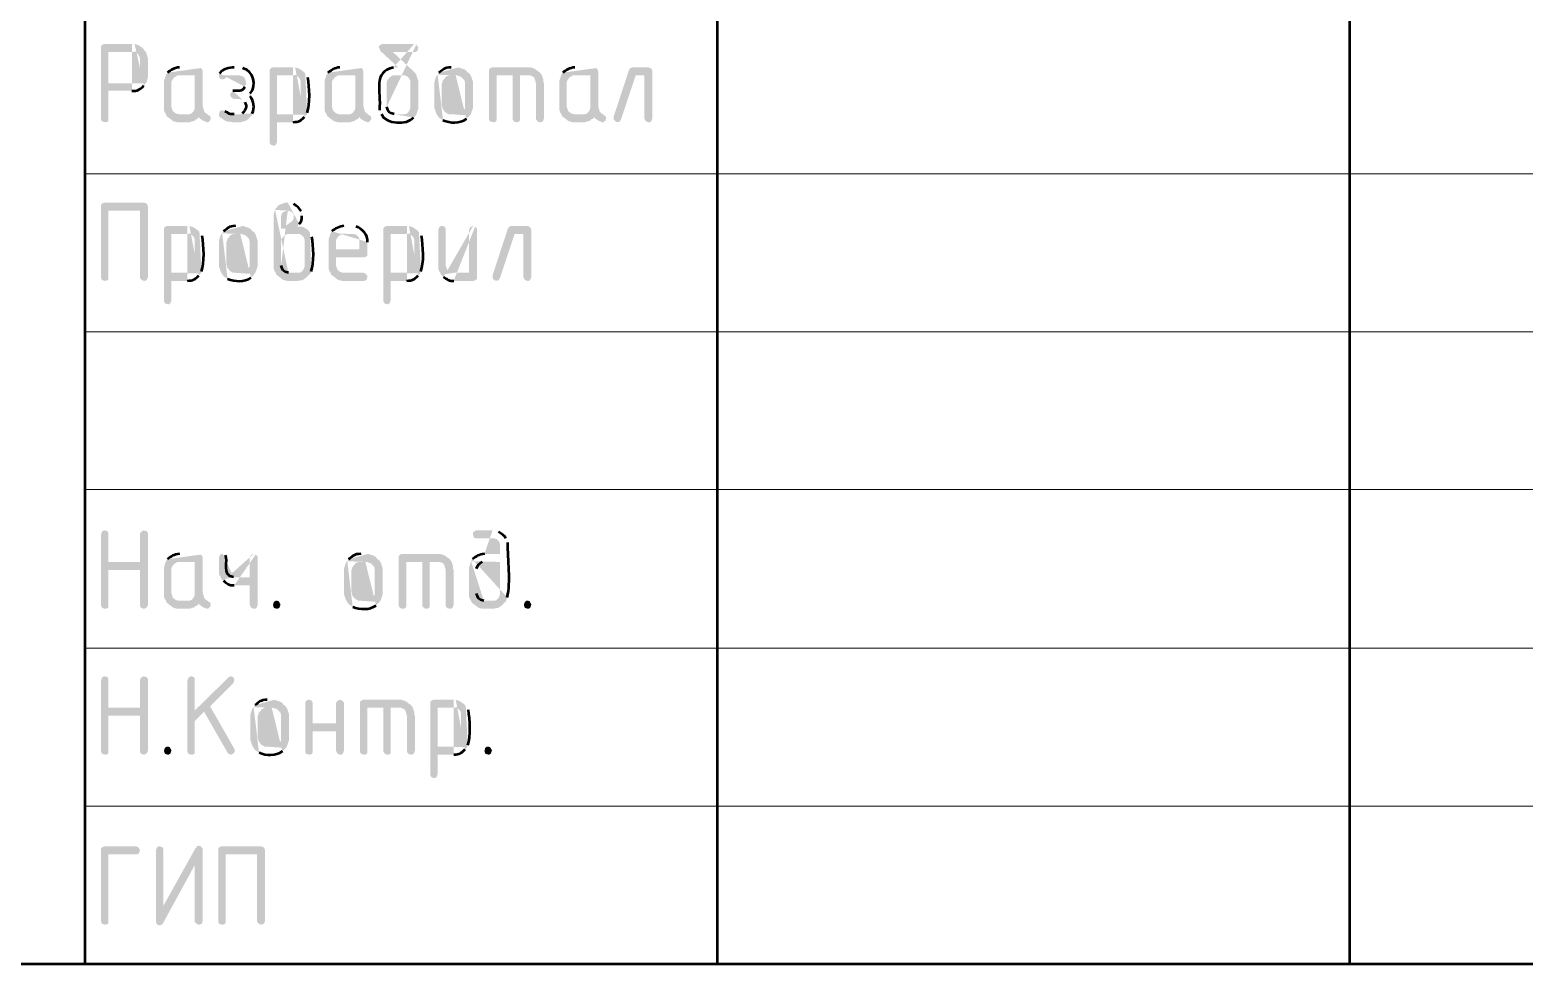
# Model space of a CAD drawing. Header units: millimetres. Extents: x -211 to 10565, y -2293 to 2244.
# Drawn here: x 4693.13 to 4740.39, y -367.5 to -337.96 of the extents above; entities that cross this region are included whole.
import ezdxf

# ---------------------------------------------------------------- set-up
doc = ezdxf.new("R2010")
doc.units = ezdxf.units.MM
doc.layers.add('PDF _Геометрия', color=7, linetype='Continuous')
doc.layers.add('PDF _Сплошная заливка', color=7, linetype='Continuous')

msp = doc.modelspace()

# ---------------------------------------------------------------- hatches: boundary and pattern name
at = {"layer": 'PDF _Сплошная заливка', "transparency": 33554559}
h = msp.add_hatch(color=256, dxfattribs=at)
h.paths.add_polyline_path([(4696.352, -338.408), (4695.485, -338.408), (4695.421, -338.43), (4695.379, -338.472), (4695.379, -340.8), (4695.4, -340.842), (4695.421, -340.863), (4695.506, -340.884), (4695.527, -340.884), (4695.59, -340.863), (4695.612, -340.821), (4695.612, -339.89), (4696.352, -339.89)], flags=0)
h.paths.add_polyline_path([(4696.733, -339.72), (4696.775, -339.657), (4695.612, -339.657), (4695.612, -338.662), (4696.352, -338.662), (4696.754, -338.62), (4696.712, -338.557), (4696.691, -338.535), (4696.564, -338.451), (4696.437, -338.408)], flags=0)
for points in [[(4696.754, -338.62), (4696.352, -338.662), (4696.416, -338.662), (4696.479, -338.683), (4696.543, -338.726), (4696.564, -338.768), (4696.606, -338.832), (4696.606, -339.466), (4696.585, -339.53), (4696.5, -339.615), (4696.437, -339.636), (4696.352, -339.657), (4695.612, -339.657), (4696.775, -339.657), (4696.818, -339.615), (4696.839, -339.53), (4696.86, -339.466), (4696.86, -338.874), (4696.839, -338.789), (4696.797, -338.662)], [(4708.879, -339.149), (4707.758, -339.149), (4707.694, -339.17), (4707.652, -339.212), (4707.652, -340.8), (4707.673, -340.842), (4707.694, -340.863), (4707.779, -340.884), (4707.8, -340.884), (4707.863, -340.863), (4707.885, -340.821), (4707.885, -339.403), (4708.879, -339.403), (4709.281, -339.339), (4709.239, -339.297), (4709.197, -339.276), (4709.154, -339.234), (4709.091, -339.191), (4708.964, -339.149)], [(4712.688, -339.149), (4712.18, -339.149), (4712.117, -339.17), (4712.074, -339.234), (4711.588, -340.715), (4711.588, -340.8), (4711.63, -340.842), (4711.651, -340.863), (4711.715, -340.884), (4711.778, -340.863), (4711.82, -340.8), (4712.286, -339.403), (4712.561, -339.403), (4712.815, -339.276), (4712.794, -339.212), (4712.752, -339.17)], [(4712.815, -339.276), (4712.561, -339.403), (4712.561, -340.757), (4712.603, -340.842), (4712.625, -340.863), (4712.688, -340.884), (4712.73, -340.884), (4712.773, -340.863), (4712.794, -340.821), (4712.815, -340.757)], [(4697.431, -339.382), (4697.41, -339.445), (4697.368, -339.572), (4697.368, -340.503), (4697.389, -340.567), (4697.431, -340.63), (4697.453, -340.694), (4698.468, -340.715), (4698.489, -340.757), (4698.553, -340.8), (4698.616, -340.842), (4698.68, -340.863), (4698.722, -340.884), (4698.765, -340.884), (4698.828, -340.821), (4698.849, -340.757), (4698.828, -340.694), (4698.765, -340.651), (4697.855, -340.63), (4697.833, -340.63), (4697.749, -340.609), (4697.685, -340.567), (4697.643, -340.524), (4697.601, -340.397), (4697.601, -339.615), (4697.622, -339.551), (4697.643, -339.53), (4697.685, -339.466), (4697.728, -339.445), (4697.791, -339.403), (4698.341, -339.403)], [(4699.103, -339.403), (4699.103, -339.424), (4699.124, -339.488), (4699.145, -339.509), (4699.209, -339.53), (4699.23, -339.53), (4699.294, -339.509), (4699.315, -339.488), (4699.378, -339.445), (4699.442, -339.424), (4699.526, -339.403), (4699.717, -339.403)], [(4702.51, -339.382), (4702.446, -339.572), (4702.446, -340.503), (4702.468, -340.567), (4702.51, -340.63), (4702.531, -340.694), (4703.547, -340.715), (4703.568, -340.757), (4703.695, -340.842), (4703.758, -340.863), (4703.801, -340.884), (4703.843, -340.884), (4703.906, -340.821), (4703.928, -340.757), (4703.906, -340.694), (4703.843, -340.651), (4702.933, -340.63), (4702.912, -340.63), (4702.827, -340.609), (4702.764, -340.567), (4702.722, -340.524), (4702.7, -340.461), (4702.679, -340.397), (4702.679, -339.615), (4702.7, -339.551), (4702.722, -339.53), (4702.764, -339.466), (4702.806, -339.445), (4702.87, -339.403), (4703.42, -339.403)], [(4705.345, -339.382), (4704.922, -339.403), (4704.986, -339.403), (4705.049, -339.424), (4705.134, -339.509), (4705.155, -339.572), (4705.155, -340.44), (4705.134, -340.503), (4705.091, -340.567), (4705.049, -340.609), (4704.986, -340.63), (4704.668, -340.63), (4705.345, -340.651), (4705.409, -340.461), (4705.409, -339.572), (4705.367, -339.445)], [(4708.625, -339.403), (4708.392, -339.403), (4708.392, -340.8), (4708.435, -340.842), (4708.435, -340.863), (4708.519, -340.884), (4708.541, -340.884), (4708.604, -340.863), (4708.625, -340.821), (4708.625, -340.757)], [(4709.281, -339.339), (4708.879, -339.403), (4708.943, -339.403), (4709.006, -339.424), (4709.07, -339.466), (4709.091, -339.509), (4709.112, -339.572), (4709.133, -339.657), (4709.133, -340.8), (4709.175, -340.842), (4709.175, -340.863), (4709.26, -340.884), (4709.281, -340.884), (4709.345, -340.863), (4709.366, -340.821), (4709.387, -340.757), (4709.387, -339.657), (4709.366, -339.615), (4709.366, -339.53), (4709.324, -339.403)], [(4709.937, -339.382), (4709.874, -339.572), (4709.874, -340.503), (4709.895, -340.567), (4709.937, -340.63), (4709.958, -340.694), (4710.974, -340.715), (4710.995, -340.757), (4711.122, -340.842), (4711.186, -340.863), (4711.228, -340.884), (4711.27, -340.884), (4711.334, -340.821), (4711.355, -340.757), (4711.334, -340.694), (4711.27, -340.651), (4710.36, -340.63), (4710.339, -340.63), (4710.255, -340.609), (4710.191, -340.567), (4710.149, -340.524), (4710.106, -340.397), (4710.106, -339.615), (4710.128, -339.551), (4710.149, -339.53), (4710.191, -339.466), (4710.233, -339.445), (4710.297, -339.403), (4710.847, -339.403)], [(4697.453, -340.694), (4697.516, -340.736), (4697.537, -340.757), (4697.601, -340.8), (4697.643, -340.842), (4697.706, -340.863), (4697.791, -340.884), (4698.172, -340.884), (4698.235, -340.863), (4698.32, -340.842), (4698.362, -340.8), (4698.426, -340.778), (4698.468, -340.715)], [(4702.531, -340.694), (4702.595, -340.736), (4702.616, -340.757), (4702.679, -340.8), (4702.722, -340.842), (4702.785, -340.863), (4702.87, -340.884), (4703.251, -340.884), (4703.314, -340.863), (4703.399, -340.842), (4703.441, -340.8), (4703.504, -340.778), (4703.547, -340.715)], [(4709.958, -340.694), (4710.022, -340.736), (4710.043, -340.757), (4710.106, -340.8), (4710.149, -340.842), (4710.212, -340.863), (4710.297, -340.884), (4710.678, -340.884), (4710.741, -340.863), (4710.826, -340.842), (4710.868, -340.8), (4710.932, -340.778), (4710.974, -340.715)], [(4696.733, -343.423), (4695.485, -343.423), (4695.421, -343.445), (4695.379, -343.487), (4695.379, -345.815), (4695.4, -345.857), (4695.421, -345.878), (4695.506, -345.899), (4695.527, -345.899), (4695.59, -345.878), (4695.612, -345.836), (4695.612, -343.677), (4696.606, -343.677), (4696.86, -343.55), (4696.839, -343.487), (4696.797, -343.445)], [(4696.86, -343.55), (4696.606, -343.677), (4696.606, -345.815), (4696.648, -345.857), (4696.67, -345.878), (4696.733, -345.899), (4696.754, -345.899), (4696.818, -345.878), (4696.839, -345.836), (4696.86, -345.772)], [(4702.637, -344.397), (4702.573, -344.587), (4702.573, -345.518), (4702.595, -345.582), (4702.637, -345.645), (4702.658, -345.709), (4702.722, -345.751), (4702.743, -345.772), (4702.806, -345.815), (4702.848, -345.857), (4702.912, -345.878), (4702.997, -345.899), (4703.716, -345.899), (4703.78, -345.857), (4703.78, -345.836), (4703.801, -345.772), (4703.801, -345.751), (4703.758, -345.688), (4703.737, -345.666), (4703.674, -345.645), (4703.039, -345.645), (4702.954, -345.624), (4702.891, -345.582), (4702.848, -345.539), (4702.806, -345.413), (4702.806, -345.159), (4703.695, -345.159), (4703.758, -345.137), (4703.801, -345.095), (4703.801, -345.032), (4702.806, -344.905), (4702.806, -344.63), (4702.827, -344.566), (4702.848, -344.545), (4702.891, -344.481), (4702.933, -344.46), (4702.997, -344.418), (4703.314, -344.418)], [(4706.171, -344.164), (4706.128, -344.164), (4706.065, -344.206), (4706.065, -344.228), (4706.044, -344.291), (4706.044, -345.518), (4706.065, -345.582), (4706.107, -345.645), (4706.128, -345.709), (4706.53, -345.645), (4706.509, -345.645), (4706.425, -345.624), (4706.361, -345.582), (4706.319, -345.539), (4706.276, -345.413), (4706.276, -344.249), (4706.255, -344.206), (4706.234, -344.185)], [(4708.858, -344.164), (4708.35, -344.164), (4708.287, -344.185), (4708.244, -344.249), (4707.758, -345.73), (4707.758, -345.815), (4707.8, -345.857), (4707.821, -345.878), (4707.885, -345.899), (4707.948, -345.878), (4707.99, -345.815), (4708.456, -344.418), (4708.731, -344.418), (4708.985, -344.291), (4708.964, -344.228), (4708.922, -344.185)], [(4708.985, -344.291), (4708.731, -344.418), (4708.731, -345.772), (4708.773, -345.857), (4708.795, -345.878), (4708.858, -345.899), (4708.9, -345.899), (4708.943, -345.878), (4708.964, -345.836), (4708.985, -345.772)], [(4695.506, -353.792), (4695.463, -353.792), (4695.4, -353.834), (4695.4, -353.856), (4695.379, -353.919), (4695.379, -356.183), (4695.4, -356.225), (4695.421, -356.247), (4695.506, -356.268), (4695.527, -356.268), (4695.59, -356.247), (4695.612, -356.204), (4695.612, -355.04), (4696.606, -355.04), (4695.612, -354.787), (4695.612, -353.877), (4695.59, -353.834), (4695.569, -353.813)], [(4696.733, -353.792), (4696.712, -353.792), (4696.648, -353.834), (4696.627, -353.856), (4696.606, -353.919), (4696.606, -354.787), (4695.612, -354.787), (4696.606, -355.04), (4696.606, -356.183), (4696.648, -356.247), (4696.67, -356.247), (4696.733, -356.268), (4696.754, -356.268), (4696.818, -356.225), (4696.839, -356.204), (4696.86, -356.141), (4696.86, -353.877), (4696.818, -353.813), (4696.797, -353.813)], [(4697.431, -354.765), (4697.41, -354.829), (4697.368, -354.956), (4697.368, -355.887), (4697.389, -355.95), (4697.431, -356.014), (4697.453, -356.077), (4698.468, -356.099), (4698.489, -356.141), (4698.616, -356.225), (4698.68, -356.247), (4698.722, -356.268), (4698.765, -356.268), (4698.828, -356.204), (4698.849, -356.141), (4698.828, -356.077), (4698.765, -356.035), (4697.855, -356.014), (4697.833, -356.014), (4697.749, -355.993), (4697.685, -355.95), (4697.643, -355.908), (4697.601, -355.781), (4697.601, -354.998), (4697.622, -354.935), (4697.643, -354.914), (4697.685, -354.85), (4697.728, -354.829), (4697.791, -354.787), (4698.341, -354.787)], [(4706.023, -354.533), (4704.901, -354.533), (4704.838, -354.554), (4704.795, -354.596), (4704.795, -356.183), (4704.816, -356.225), (4704.838, -356.247), (4704.922, -356.268), (4704.943, -356.268), (4705.007, -356.247), (4705.028, -356.204), (4705.028, -354.787), (4706.023, -354.787), (4706.425, -354.723), (4706.382, -354.681), (4706.34, -354.66), (4706.298, -354.617), (4706.234, -354.575), (4706.107, -354.533)], [(4705.769, -354.787), (4705.536, -354.787), (4705.536, -356.183), (4705.578, -356.225), (4705.578, -356.247), (4705.663, -356.268), (4705.684, -356.268), (4705.747, -356.247), (4705.769, -356.204), (4705.769, -356.141)], [(4706.425, -354.723), (4706.023, -354.787), (4706.086, -354.787), (4706.149, -354.808), (4706.213, -354.85), (4706.234, -354.892), (4706.255, -354.956), (4706.276, -355.04), (4706.276, -356.183), (4706.319, -356.225), (4706.319, -356.247), (4706.403, -356.268), (4706.425, -356.268), (4706.488, -356.247), (4706.509, -356.204), (4706.53, -356.141), (4706.53, -355.04), (4706.509, -354.998), (4706.509, -354.914), (4706.467, -354.787)], [(4697.453, -356.077), (4697.516, -356.12), (4697.537, -356.141), (4697.601, -356.183), (4697.643, -356.225), (4697.706, -356.247), (4697.791, -356.268), (4698.172, -356.268), (4698.235, -356.247), (4698.32, -356.225), (4698.362, -356.183), (4698.426, -356.162), (4698.468, -356.099)], [(4700.817, -356.141), (4700.838, -356.077), (4700.838, -356.056), (4700.902, -356.014), (4700.944, -356.014), (4701.008, -356.035), (4701.008, -356.056), (4701.05, -356.12), (4701.05, -356.141), (4701.029, -356.204), (4701.029, -356.225), (4700.965, -356.268), (4700.944, -356.268), (4700.859, -356.247), (4700.838, -356.225), (4700.817, -356.162)], [(4708.752, -356.141), (4708.773, -356.077), (4708.773, -356.056), (4708.837, -356.014), (4708.879, -356.014), (4708.943, -356.035), (4708.943, -356.056), (4708.985, -356.12), (4708.985, -356.141), (4708.964, -356.204), (4708.964, -356.225), (4708.9, -356.268), (4708.879, -356.268), (4708.795, -356.247), (4708.773, -356.225), (4708.752, -356.162)], [(4695.506, -358.405), (4695.463, -358.405), (4695.4, -358.447), (4695.4, -358.468), (4695.379, -358.532), (4695.379, -360.796), (4695.4, -360.838), (4695.421, -360.86), (4695.506, -360.881), (4695.527, -360.881), (4695.59, -360.86), (4695.612, -360.817), (4695.612, -359.653), (4696.606, -359.653), (4695.612, -359.4), (4695.612, -358.49), (4695.59, -358.447), (4695.569, -358.426)], [(4696.733, -358.405), (4696.712, -358.405), (4696.648, -358.447), (4696.627, -358.468), (4696.606, -358.532), (4696.606, -359.4), (4695.612, -359.4), (4696.606, -359.653), (4696.606, -360.796), (4696.648, -360.86), (4696.67, -360.86), (4696.733, -360.881), (4696.754, -360.881), (4696.818, -360.838), (4696.839, -360.817), (4696.86, -360.754), (4696.86, -358.49), (4696.818, -358.426), (4696.797, -358.426)], [(4698.235, -358.405), (4698.193, -358.405), (4698.13, -358.468), (4698.109, -358.532), (4698.109, -360.796), (4698.13, -360.838), (4698.151, -360.86), (4698.235, -360.881), (4698.257, -360.881), (4698.32, -360.86), (4698.341, -360.817), (4698.341, -359.823), (4698.638, -359.527), (4698.341, -359.484), (4698.341, -358.49), (4698.32, -358.426), (4698.299, -358.426)], [(4699.484, -358.405), (4699.463, -358.405), (4699.399, -358.447), (4698.341, -359.484), (4698.638, -359.527), (4699.378, -360.817), (4699.42, -360.86), (4699.463, -360.881), (4699.505, -360.881), (4699.569, -360.838), (4699.59, -360.817), (4699.611, -360.754), (4699.59, -360.69), (4698.828, -359.357), (4699.569, -358.617), (4699.569, -358.595), (4699.59, -358.532), (4699.59, -358.511), (4699.569, -358.447), (4699.547, -358.426)], [(4701.96, -359.146), (4701.917, -359.146), (4701.854, -359.188), (4701.854, -359.209), (4701.833, -359.273), (4701.833, -360.796), (4701.854, -360.838), (4701.875, -360.86), (4701.96, -360.881), (4701.981, -360.881), (4702.044, -360.86), (4702.066, -360.817), (4702.066, -360.14), (4702.806, -360.14), (4702.066, -359.886), (4702.066, -359.23), (4702.044, -359.188), (4702.023, -359.167)], [(4702.933, -359.146), (4702.912, -359.146), (4702.848, -359.188), (4702.827, -359.209), (4702.806, -359.273), (4702.806, -359.886), (4702.066, -359.886), (4702.806, -360.14), (4702.806, -360.754), (4702.848, -360.838), (4702.87, -360.86), (4702.933, -360.881), (4702.975, -360.881), (4703.018, -360.86), (4703.039, -360.817), (4703.06, -360.754), (4703.06, -359.23), (4702.997, -359.167)], [(4704.795, -359.146), (4703.674, -359.146), (4703.61, -359.167), (4703.568, -359.209), (4703.568, -360.796), (4703.589, -360.838), (4703.61, -360.86), (4703.695, -360.881), (4703.716, -360.881), (4703.78, -360.86), (4703.801, -360.817), (4703.801, -359.4), (4704.795, -359.4), (4705.197, -359.336), (4705.155, -359.294), (4705.113, -359.273), (4705.07, -359.23), (4705.007, -359.188), (4704.943, -359.167), (4704.88, -359.146)], [(4704.541, -359.4), (4704.309, -359.4), (4704.309, -360.796), (4704.351, -360.838), (4704.351, -360.86), (4704.436, -360.881), (4704.457, -360.881), (4704.52, -360.86), (4704.541, -360.817), (4704.541, -360.754)], [(4705.197, -359.336), (4704.795, -359.4), (4704.859, -359.4), (4704.922, -359.421), (4704.986, -359.463), (4705.007, -359.505), (4705.028, -359.569), (4705.049, -359.653), (4705.049, -360.796), (4705.091, -360.838), (4705.091, -360.86), (4705.176, -360.881), (4705.197, -360.881), (4705.261, -360.86), (4705.282, -360.817), (4705.303, -360.754), (4705.303, -359.653), (4705.282, -359.611), (4705.282, -359.527), (4705.24, -359.4)], [(4697.368, -360.754), (4697.389, -360.69), (4697.389, -360.669), (4697.453, -360.627), (4697.495, -360.627), (4697.558, -360.648), (4697.558, -360.669), (4697.601, -360.733), (4697.601, -360.754), (4697.58, -360.817), (4697.58, -360.838), (4697.516, -360.881), (4697.495, -360.881), (4697.41, -360.86), (4697.389, -360.838), (4697.368, -360.775)], [(4707.504, -360.754), (4707.525, -360.69), (4707.525, -360.669), (4707.588, -360.627), (4707.631, -360.627), (4707.694, -360.648), (4707.694, -360.669), (4707.737, -360.733), (4707.737, -360.754), (4707.715, -360.817), (4707.715, -360.838), (4707.652, -360.881), (4707.631, -360.881), (4707.546, -360.86), (4707.525, -360.838), (4707.504, -360.775)], [(4696.479, -363.78), (4695.485, -363.78), (4695.421, -363.801), (4695.379, -363.843), (4695.379, -366.171), (4695.4, -366.213), (4695.421, -366.234), (4695.506, -366.256), (4695.527, -366.256), (4695.59, -366.234), (4695.612, -366.192), (4695.612, -364.034), (4696.522, -364.034), (4696.585, -363.991), (4696.585, -363.97), (4696.606, -363.907), (4696.606, -363.886), (4696.564, -363.822), (4696.543, -363.801)], [(4698.468, -363.759), (4698.405, -363.78), (4698.405, -363.801), (4698.362, -363.843), (4697.347, -365.663), (4697.114, -366.129), (4697.114, -366.171), (4697.135, -366.234), (4697.156, -366.256), (4697.22, -366.277), (4697.262, -366.277), (4697.283, -366.256), (4697.304, -366.256), (4697.347, -366.192), (4698.341, -364.372), (4698.595, -363.907), (4698.595, -363.864), (4698.553, -363.801), (4698.532, -363.78)], [(4697.241, -363.78), (4697.199, -363.78), (4697.135, -363.822), (4697.135, -363.843), (4697.114, -363.907), (4697.114, -366.129), (4697.347, -365.663), (4697.347, -363.864), (4697.326, -363.822), (4697.304, -363.801)], [(4698.595, -363.907), (4698.341, -364.372), (4698.341, -366.171), (4698.384, -366.213), (4698.405, -366.234), (4698.468, -366.256), (4698.489, -366.256), (4698.553, -366.234), (4698.574, -366.192), (4698.595, -366.129)], [(4700.436, -363.78), (4699.188, -363.78), (4699.124, -363.801), (4699.082, -363.843), (4699.082, -366.171), (4699.103, -366.213), (4699.124, -366.234), (4699.209, -366.256), (4699.23, -366.256), (4699.294, -366.234), (4699.315, -366.192), (4699.315, -364.034), (4700.309, -364.034), (4700.563, -363.907), (4700.542, -363.843), (4700.5, -363.801)], [(4700.563, -363.907), (4700.309, -364.034), (4700.309, -366.171), (4700.352, -366.213), (4700.373, -366.234), (4700.436, -366.256), (4700.457, -366.256), (4700.521, -366.234), (4700.542, -366.192), (4700.563, -366.129)]]:
    msp.add_hatch(color=256, dxfattribs=at).paths.add_polyline_path(points)
h = msp.add_hatch(color=256, dxfattribs=at)
h.paths.add_polyline_path([(4705.282, -338.408), (4704.266, -338.408), (4704.203, -338.451), (4704.182, -338.451), (4704.16, -338.514), (4704.182, -338.557), (4704.203, -338.62), (4704.774, -339.149), (4704.626, -339.149)], flags=0)
h.paths.add_polyline_path([(4704.182, -340.503), (4704.203, -340.567), (4704.245, -340.63)], flags=0)
h.paths.add_polyline_path([(4705.261, -340.736), (4705.345, -340.651), (4704.668, -340.63), (4704.647, -340.63)], flags=0)
h.paths.add_polyline_path([(4704.414, -340.397), (4704.414, -339.615), (4704.436, -339.551), (4704.457, -339.53), (4704.499, -339.466), (4704.541, -339.445), (4704.605, -339.403), (4704.922, -339.403), (4705.345, -339.382), (4705.303, -339.318), (4705.261, -339.276), (4704.605, -338.662), (4705.324, -338.662), (4705.388, -338.62), (4705.388, -338.599), (4705.409, -338.535), (4705.409, -338.514), (4705.367, -338.451), (4705.345, -338.43)], flags=0)
h = msp.add_hatch(color=256, dxfattribs=at)
h.paths.add_polyline_path([(4698.468, -339.149), (4697.855, -339.149)], flags=0)
h.paths.add_polyline_path([(4697.474, -339.318), (4697.431, -339.382), (4698.341, -339.403), (4698.341, -340.44), (4698.32, -340.503), (4698.278, -340.567), (4698.235, -340.609), (4698.172, -340.63), (4697.855, -340.63), (4698.765, -340.651), (4698.743, -340.63), (4698.68, -340.588), (4698.638, -340.546), (4698.638, -340.524), (4698.616, -340.461), (4698.595, -340.376), (4698.595, -339.276), (4698.574, -339.212), (4698.532, -339.17)], flags=0)
h = msp.add_hatch(color=256, dxfattribs=at)
h.paths.add_polyline_path([(4699.717, -339.149), (4699.59, -339.149)], flags=0)
h.paths.add_polyline_path([(4699.124, -339.339), (4699.103, -339.403), (4699.759, -339.403), (4699.823, -339.424), (4699.844, -339.424), (4699.907, -339.466), (4699.928, -339.509), (4699.949, -339.572), (4699.971, -339.657), (4699.949, -339.699), (4699.928, -339.763)], flags=0)
h.paths.add_polyline_path([(4699.547, -339.89), (4699.484, -339.953), (4699.463, -340.017), (4699.463, -340.038), (4699.505, -340.101), (4699.526, -340.122), (4699.59, -340.144), (4699.738, -340.144), (4699.865, -340.186), (4699.928, -340.249)], flags=0)
h.paths.add_polyline_path([(4699.844, -340.609), (4699.78, -340.63), (4699.59, -340.63), (4700.14, -340.673), (4700.161, -340.609)], flags=0)
h.paths.add_polyline_path([(4700.098, -340.059), (4700.055, -340.017), (4700.098, -339.974)], flags=0)
h.paths.add_polyline_path([(4699.865, -339.17), (4699.801, -339.149)], flags=0)
h = msp.add_hatch(color=256, dxfattribs=at)
h.paths.add_polyline_path([(4701.452, -339.149), (4700.817, -339.149), (4700.754, -339.17), (4700.711, -339.212), (4700.711, -341.54), (4700.754, -341.604), (4700.838, -341.625), (4700.859, -341.625), (4700.923, -341.582), (4700.923, -341.561), (4700.944, -341.498), (4700.944, -340.884), (4701.452, -340.884)], flags=0)
h.paths.add_polyline_path([(4701.812, -340.715), (4701.875, -340.651), (4700.944, -340.63), (4700.944, -339.403), (4701.452, -339.403), (4701.833, -339.339), (4701.769, -339.276), (4701.642, -339.191), (4701.579, -339.17), (4701.515, -339.149)], flags=0)
h = msp.add_hatch(color=256, dxfattribs=at)
h.paths.add_polyline_path([(4703.547, -339.149), (4702.933, -339.149)], flags=0)
h.paths.add_polyline_path([(4702.552, -339.318), (4702.51, -339.382), (4703.42, -339.403), (4703.42, -340.44), (4703.399, -340.503), (4703.356, -340.567), (4703.314, -340.609), (4703.251, -340.63), (4702.933, -340.63), (4703.843, -340.651), (4703.822, -340.63), (4703.758, -340.588), (4703.716, -340.546), (4703.716, -340.524), (4703.695, -340.461), (4703.674, -340.376), (4703.674, -339.276), (4703.653, -339.212), (4703.61, -339.17)], flags=0)
h = msp.add_hatch(color=256, dxfattribs=at)
h.paths.add_polyline_path([(4706.594, -339.149), (4706.446, -339.149)], flags=0)
h.paths.add_polyline_path([(4706.065, -339.318), (4706.023, -339.382), (4706.594, -339.403), (4706.636, -339.403), (4706.763, -339.445), (4706.869, -339.551), (4706.89, -339.636), (4706.89, -340.44), (4706.848, -340.503), (4706.805, -340.546), (4706.805, -340.567), (4706.742, -340.609), (4706.679, -340.63), (4706.446, -340.63), (4707.038, -340.673), (4707.081, -340.609), (4707.144, -340.419), (4707.144, -339.615), (4707.081, -339.424), (4707.038, -339.361), (4706.996, -339.318), (4706.975, -339.318), (4706.932, -339.255), (4706.869, -339.212), (4706.805, -339.191), (4706.679, -339.149)], flags=0)
h = msp.add_hatch(color=256, dxfattribs=at)
h.paths.add_polyline_path([(4710.974, -339.149), (4710.36, -339.149)], flags=0)
h.paths.add_polyline_path([(4709.98, -339.318), (4709.937, -339.382), (4710.847, -339.403), (4710.847, -340.44), (4710.826, -340.503), (4710.784, -340.567), (4710.741, -340.609), (4710.678, -340.63), (4710.36, -340.63), (4711.27, -340.651), (4711.249, -340.63), (4711.186, -340.588), (4711.143, -340.546), (4711.143, -340.524), (4711.122, -340.461), (4711.101, -340.376), (4711.101, -339.276), (4711.08, -339.212), (4711.038, -339.17)], flags=0)
h = msp.add_hatch(color=256, dxfattribs=at)
h.paths.add_polyline_path([(4701.833, -339.339), (4701.452, -339.403), (4701.515, -339.403), (4701.579, -339.424), (4701.663, -339.509), (4701.685, -339.572), (4701.685, -340.44), (4701.663, -340.503), (4701.621, -340.567), (4701.579, -340.609), (4701.515, -340.63), (4700.944, -340.63), (4701.875, -340.651), (4701.896, -340.588)], flags=0)
h.paths.add_polyline_path([(4701.917, -339.466), (4701.875, -339.403)], flags=0)
h = msp.add_hatch(color=256, dxfattribs=at)
h.paths.add_polyline_path([(4706.023, -339.382), (4705.98, -339.424), (4705.938, -339.551), (4705.917, -339.636), (4705.917, -340.419), (4705.98, -340.609), (4706.065, -340.736), (4706.192, -340.821)], flags=0)
h.paths.add_polyline_path([(4706.932, -340.778), (4707.038, -340.673), (4706.446, -340.63), (4706.361, -340.63), (4706.298, -340.588), (4706.234, -340.546), (4706.234, -340.524), (4706.192, -340.482), (4706.171, -340.419), (4706.149, -340.334), (4706.149, -339.678), (4706.192, -339.551), (4706.255, -339.488), (4706.255, -339.466), (4706.319, -339.424), (4706.382, -339.403), (4706.594, -339.403)], flags=0)
h = msp.add_hatch(color=256, dxfattribs=at)
h.paths.add_polyline_path([(4699.209, -340.503), (4699.188, -340.503), (4699.124, -340.546), (4699.124, -340.567), (4699.103, -340.63), (4699.103, -340.673), (4699.145, -340.736), (4699.188, -340.757), (4699.315, -340.842), (4699.378, -340.863), (4699.442, -340.863), (4699.526, -340.884), (4699.78, -340.884), (4699.865, -340.863), (4699.928, -340.842), (4699.992, -340.821), (4700.076, -340.736), (4700.098, -340.715), (4700.14, -340.673), (4699.59, -340.63)], flags=0)
h.paths.add_polyline_path([(4699.294, -340.546), (4699.272, -340.524)], flags=0)
h = msp.add_hatch(color=256, dxfattribs=at)
h.paths.add_polyline_path([(4701.283, -343.423), (4701.219, -343.423), (4701.156, -343.445), (4701.092, -343.466), (4701.029, -343.487), (4700.965, -343.529), (4700.965, -343.55), (4700.902, -343.614), (4700.881, -343.656), (4701.283, -343.677), (4701.41, -343.72), (4701.431, -343.741), (4701.473, -343.804), (4701.473, -343.931), (4701.431, -343.995), (4701.388, -344.037), (4701.325, -344.079), (4701.177, -344.185), (4701.071, -344.249), (4701.896, -344.27), (4701.854, -344.249), (4701.79, -344.206), (4701.727, -344.185), (4701.579, -344.185), (4701.6, -344.164), (4701.642, -344.101)], flags=0)
h.paths.add_polyline_path([(4701.727, -343.847), (4701.706, -343.783), (4701.706, -343.699)], flags=0)
h.paths.add_polyline_path([(4701.473, -343.466), (4701.346, -343.423)], flags=0)
h = msp.add_hatch(color=256, dxfattribs=at)
h.paths.add_polyline_path([(4700.881, -343.656), (4700.859, -343.72), (4700.838, -343.804), (4700.838, -345.518), (4700.859, -345.582), (4700.902, -345.645), (4700.923, -345.709), (4700.986, -345.751), (4701.008, -345.772), (4701.071, -345.815), (4701.113, -345.857), (4701.177, -345.878), (4701.261, -345.899), (4701.621, -345.899), (4701.685, -345.878), (4701.748, -345.878), (4701.875, -345.793), (4702.002, -345.666), (4701.325, -345.645), (4701.304, -345.645)], flags=0)
h.paths.add_polyline_path([(4701.071, -345.413), (4701.071, -344.63), (4701.092, -344.566), (4701.113, -344.545), (4701.156, -344.481), (4701.198, -344.46), (4701.261, -344.418), (4701.579, -344.418), (4701.981, -344.376), (4701.939, -344.312), (4701.896, -344.27), (4701.071, -344.249), (4701.071, -343.847), (4701.092, -343.783), (4701.134, -343.72), (4701.156, -343.72), (4701.198, -343.699), (4701.283, -343.677)], flags=0)
h = msp.add_hatch(color=256, dxfattribs=at)
h.paths.add_polyline_path([(4698.109, -344.164), (4697.474, -344.164), (4697.41, -344.185), (4697.368, -344.228), (4697.368, -346.555), (4697.41, -346.619), (4697.495, -346.64), (4697.516, -346.64), (4697.58, -346.597), (4697.58, -346.576), (4697.601, -346.513), (4697.601, -345.899), (4698.109, -345.899)], flags=0)
h.paths.add_polyline_path([(4698.468, -345.73), (4698.532, -345.666), (4697.601, -345.645), (4697.601, -344.418), (4698.109, -344.418), (4698.489, -344.354), (4698.426, -344.291), (4698.299, -344.206), (4698.172, -344.164)], flags=0)
h = msp.add_hatch(color=256, dxfattribs=at)
h.paths.add_polyline_path([(4698.489, -344.354), (4698.109, -344.418), (4698.172, -344.418), (4698.235, -344.439), (4698.32, -344.524), (4698.341, -344.587), (4698.341, -345.455), (4698.32, -345.518), (4698.278, -345.582), (4698.235, -345.624), (4698.172, -345.645), (4697.601, -345.645), (4698.532, -345.666), (4698.553, -345.603)], flags=0)
h.paths.add_polyline_path([(4698.574, -344.481), (4698.532, -344.418)], flags=0)
h = msp.add_hatch(color=256, dxfattribs=at)
h.paths.add_polyline_path([(4699.209, -344.397), (4699.167, -344.439), (4699.124, -344.566), (4699.103, -344.651), (4699.103, -345.434), (4699.167, -345.624), (4699.251, -345.751), (4699.378, -345.836)], flags=0)
h.paths.add_polyline_path([(4700.119, -345.793), (4700.225, -345.688), (4699.632, -345.645), (4699.547, -345.645), (4699.42, -345.561), (4699.42, -345.539), (4699.378, -345.497), (4699.357, -345.434), (4699.336, -345.349), (4699.336, -344.693), (4699.378, -344.566), (4699.442, -344.503), (4699.442, -344.481), (4699.505, -344.439), (4699.569, -344.418), (4699.78, -344.418)], flags=0)
h = msp.add_hatch(color=256, dxfattribs=at)
h.paths.add_polyline_path([(4699.78, -344.164), (4699.632, -344.164)], flags=0)
h.paths.add_polyline_path([(4699.251, -344.333), (4699.209, -344.397), (4699.78, -344.418), (4699.823, -344.418), (4699.949, -344.46), (4700.055, -344.566), (4700.076, -344.651), (4700.076, -345.455), (4700.034, -345.518), (4699.992, -345.561), (4699.992, -345.582), (4699.928, -345.624), (4699.865, -345.645), (4699.632, -345.645), (4700.225, -345.688), (4700.267, -345.624), (4700.33, -345.434), (4700.33, -344.63), (4700.267, -344.439), (4700.225, -344.376), (4700.182, -344.333), (4700.161, -344.333), (4700.119, -344.27), (4700.055, -344.228), (4699.992, -344.206), (4699.865, -344.164)], flags=0)
h = msp.add_hatch(color=256, dxfattribs=at)
h.paths.add_polyline_path([(4701.981, -344.376), (4701.579, -344.418), (4701.642, -344.418), (4701.706, -344.439), (4701.79, -344.524), (4701.812, -344.587), (4701.812, -345.455), (4701.79, -345.518), (4701.748, -345.582), (4701.706, -345.624), (4701.642, -345.645), (4701.325, -345.645), (4702.002, -345.666), (4702.023, -345.603)], flags=0)
h.paths.add_polyline_path([(4702.044, -344.503), (4702.023, -344.418)], flags=0)
h = msp.add_hatch(color=256, dxfattribs=at)
h.paths.add_polyline_path([(4703.314, -344.164), (4703.06, -344.164)], flags=0)
h.paths.add_polyline_path([(4702.679, -344.333), (4702.637, -344.397), (4703.314, -344.418), (4703.377, -344.418), (4703.441, -344.439), (4703.526, -344.524), (4703.547, -344.587), (4703.547, -344.905), (4702.806, -344.905), (4703.801, -345.032), (4703.801, -344.672)], flags=0)
h.paths.add_polyline_path([(4703.441, -344.185), (4703.377, -344.164)], flags=0)
h = msp.add_hatch(color=256, dxfattribs=at)
h.paths.add_polyline_path([(4705.049, -344.164), (4704.414, -344.164), (4704.351, -344.185), (4704.309, -344.228), (4704.309, -346.555), (4704.351, -346.619), (4704.436, -346.64), (4704.457, -346.64), (4704.52, -346.597), (4704.52, -346.576), (4704.541, -346.513), (4704.541, -345.899), (4705.049, -345.899)], flags=0)
h.paths.add_polyline_path([(4705.409, -345.73), (4705.472, -345.666), (4704.541, -345.645), (4704.541, -344.418), (4705.049, -344.418), (4705.43, -344.354), (4705.367, -344.291), (4705.303, -344.249), (4705.24, -344.206), (4705.113, -344.164)], flags=0)
h = msp.add_hatch(color=256, dxfattribs=at)
h.paths.add_polyline_path([(4705.43, -344.354), (4705.049, -344.418), (4705.113, -344.418), (4705.176, -344.439), (4705.261, -344.524), (4705.282, -344.587), (4705.282, -345.455), (4705.261, -345.518), (4705.218, -345.582), (4705.176, -345.624), (4705.113, -345.645), (4704.541, -345.645), (4705.472, -345.666), (4705.494, -345.603)], flags=0)
h.paths.add_polyline_path([(4705.515, -344.481), (4705.472, -344.418)], flags=0)
h = msp.add_hatch(color=256, dxfattribs=at)
h.paths.add_polyline_path([(4707.144, -344.164), (4707.123, -344.164), (4707.059, -344.206), (4707.038, -344.228), (4707.017, -344.291), (4707.017, -345.645), (4706.53, -345.645), (4706.128, -345.709), (4706.192, -345.751), (4706.213, -345.772)], flags=0)
h.paths.add_polyline_path([(4706.53, -345.899), (4707.165, -345.899), (4707.229, -345.878), (4707.271, -345.836), (4707.271, -344.249), (4707.208, -344.185)], flags=0)
h = msp.add_hatch(color=256, dxfattribs=at)
h.paths.add_polyline_path([(4707.758, -353.792), (4707.229, -353.792), (4707.165, -353.834), (4707.144, -353.856), (4707.144, -353.94), (4707.165, -354.004), (4707.186, -354.025), (4707.25, -354.046), (4707.821, -354.046), (4707.885, -354.067), (4707.969, -354.152), (4707.99, -354.215), (4707.99, -354.533), (4707.504, -354.533)], flags=0)
h.paths.add_polyline_path([(4707.123, -354.702), (4707.081, -354.765), (4707.99, -354.787), (4707.99, -355.823), (4707.969, -355.887), (4707.927, -355.95), (4707.885, -355.993), (4707.821, -356.014), (4707.504, -356.014), (4708.181, -356.035), (4708.223, -355.908)], flags=0)
h.paths.add_polyline_path([(4708.244, -354.173), (4708.223, -354.109), (4708.181, -354.046)], flags=0)
h.paths.add_polyline_path([(4707.948, -353.834), (4707.885, -353.813), (4707.821, -353.792)], flags=0)
h = msp.add_hatch(color=256, dxfattribs=at)
h.paths.add_polyline_path([(4698.468, -354.533), (4697.855, -354.533)], flags=0)
h.paths.add_polyline_path([(4697.474, -354.702), (4697.431, -354.765), (4698.341, -354.787), (4698.341, -355.823), (4698.32, -355.887), (4698.278, -355.95), (4698.235, -355.993), (4698.172, -356.014), (4697.855, -356.014), (4698.765, -356.035), (4698.743, -356.014), (4698.68, -355.972), (4698.638, -355.929), (4698.638, -355.908), (4698.616, -355.845), (4698.595, -355.76), (4698.595, -354.66), (4698.574, -354.596), (4698.532, -354.554)], flags=0)
h = msp.add_hatch(color=256, dxfattribs=at)
h.paths.add_polyline_path([(4699.23, -354.533), (4699.188, -354.533), (4699.124, -354.575), (4699.124, -354.596), (4699.103, -354.66), (4699.103, -355.146), (4699.124, -355.21), (4699.167, -355.273), (4699.188, -355.337), (4699.59, -355.273), (4699.569, -355.273)], flags=0)
h.paths.add_polyline_path([(4699.315, -354.575), (4699.294, -354.554)], flags=0)
h = msp.add_hatch(color=256, dxfattribs=at)
h.paths.add_polyline_path([(4700.203, -354.533), (4700.182, -354.533), (4700.119, -354.575), (4700.098, -354.596), (4700.076, -354.66), (4700.076, -355.273), (4699.59, -355.273), (4699.188, -355.337), (4699.251, -355.379)], flags=0)
h.paths.add_polyline_path([(4699.59, -355.527), (4700.076, -355.527), (4700.076, -356.141), (4700.119, -356.225), (4700.14, -356.247), (4700.203, -356.268), (4700.246, -356.268), (4700.288, -356.247), (4700.309, -356.204), (4700.33, -356.141), (4700.33, -354.617), (4700.267, -354.554)], flags=0)
h = msp.add_hatch(color=256, dxfattribs=at)
h.paths.add_polyline_path([(4703.166, -354.765), (4703.124, -354.808), (4703.081, -354.935), (4703.06, -355.019), (4703.06, -355.802), (4703.124, -355.993), (4703.208, -356.12), (4703.272, -356.162), (4703.335, -356.204)], flags=0)
h.paths.add_polyline_path([(4704.076, -356.162), (4704.182, -356.056), (4703.589, -356.014), (4703.504, -356.014), (4703.377, -355.929), (4703.377, -355.908), (4703.335, -355.866), (4703.314, -355.802), (4703.293, -355.718), (4703.293, -355.062), (4703.335, -354.935), (4703.399, -354.871), (4703.399, -354.85), (4703.462, -354.808), (4703.526, -354.787), (4703.737, -354.787)], flags=0)
h = msp.add_hatch(color=256, dxfattribs=at)
h.paths.add_polyline_path([(4703.737, -354.533), (4703.589, -354.533)], flags=0)
h.paths.add_polyline_path([(4703.208, -354.702), (4703.166, -354.765), (4703.737, -354.787), (4703.78, -354.787), (4703.843, -354.808), (4703.906, -354.829), (4704.012, -354.935), (4704.033, -355.019), (4704.033, -355.823), (4703.991, -355.887), (4703.949, -355.929), (4703.949, -355.95), (4703.885, -355.993), (4703.822, -356.014), (4703.589, -356.014), (4704.182, -356.056), (4704.224, -355.993), (4704.287, -355.802), (4704.287, -354.998), (4704.224, -354.808), (4704.182, -354.744), (4704.139, -354.702), (4704.118, -354.702), (4704.076, -354.638), (4704.012, -354.596), (4703.949, -354.575), (4703.822, -354.533)], flags=0)
h = msp.add_hatch(color=256, dxfattribs=at)
h.paths.add_polyline_path([(4707.081, -354.765), (4707.017, -354.956), (4707.017, -355.887), (4707.038, -355.95), (4707.081, -356.014), (4707.102, -356.077), (4707.165, -356.12), (4707.186, -356.141), (4707.25, -356.183), (4707.292, -356.225), (4707.356, -356.247), (4707.44, -356.268), (4707.8, -356.268), (4707.863, -356.247), (4707.927, -356.247), (4708.054, -356.162), (4708.181, -356.035), (4707.504, -356.014), (4707.483, -356.014)], flags=0)
h.paths.add_polyline_path([(4707.25, -355.781), (4707.25, -354.998)], flags=0)
h.paths.add_polyline_path([(4707.44, -354.787), (4707.99, -354.787)], flags=0)
h = msp.add_hatch(color=256, dxfattribs=at)
h.paths.add_polyline_path([(4700.775, -359.146), (4700.627, -359.146)], flags=0)
h.paths.add_polyline_path([(4700.246, -359.315), (4700.203, -359.378), (4700.775, -359.4), (4700.817, -359.4), (4700.944, -359.442), (4701.05, -359.548), (4701.071, -359.632), (4701.071, -360.436), (4701.029, -360.5), (4700.986, -360.542), (4700.986, -360.563), (4700.923, -360.606), (4700.859, -360.627), (4700.627, -360.627), (4701.219, -360.669), (4701.261, -360.606), (4701.325, -360.415), (4701.325, -359.611), (4701.261, -359.421), (4701.219, -359.357), (4701.177, -359.315), (4701.156, -359.315), (4701.113, -359.251), (4701.05, -359.209), (4700.859, -359.146)], flags=0)
h = msp.add_hatch(color=256, dxfattribs=at)
h.paths.add_polyline_path([(4706.53, -359.146), (4705.896, -359.146), (4705.832, -359.167), (4705.79, -359.209), (4705.79, -361.537), (4705.832, -361.6), (4705.917, -361.621), (4705.938, -361.621), (4706.001, -361.579), (4706.001, -361.558), (4706.023, -361.494), (4706.023, -360.881), (4706.53, -360.881)], flags=0)
h.paths.add_polyline_path([(4706.89, -360.711), (4706.954, -360.648), (4706.023, -360.627), (4706.023, -359.4), (4706.53, -359.4), (4706.911, -359.336), (4706.848, -359.273), (4706.721, -359.188), (4706.594, -359.146)], flags=0)
h = msp.add_hatch(color=256, dxfattribs=at)
h.paths.add_polyline_path([(4700.203, -359.378), (4700.161, -359.421), (4700.119, -359.548), (4700.098, -359.632), (4700.098, -360.415), (4700.161, -360.606), (4700.246, -360.733), (4700.373, -360.817)], flags=0)
h.paths.add_polyline_path([(4701.113, -360.775), (4701.219, -360.669), (4700.627, -360.627), (4700.542, -360.627), (4700.415, -360.542), (4700.415, -360.521), (4700.373, -360.479), (4700.352, -360.415), (4700.33, -360.331), (4700.33, -359.675), (4700.373, -359.548), (4700.436, -359.484), (4700.436, -359.463), (4700.5, -359.421), (4700.563, -359.4), (4700.775, -359.4)], flags=0)
h = msp.add_hatch(color=256, dxfattribs=at)
h.paths.add_polyline_path([(4706.911, -359.336), (4706.53, -359.4), (4706.594, -359.4), (4706.657, -359.421), (4706.742, -359.505), (4706.763, -359.569), (4706.763, -360.436), (4706.742, -360.5), (4706.7, -360.563), (4706.657, -360.606), (4706.594, -360.627), (4706.023, -360.627), (4706.954, -360.648), (4706.975, -360.585)], flags=0)
h.paths.add_polyline_path([(4706.996, -359.463), (4706.954, -359.4)], flags=0)

# ---------------------------------------------------------------- linework, layer by layer
at = {"layer": 'PDF _Геометрия', "lineweight": 50}
for points in [[(4484.748, -367.504), (4484.748, -80.59), (4879.813, -80.59), (4879.813, -367.504)], [(4694.871, -367.504), (4694.871, -312.529), (4879.813, -312.529), (4879.813, -367.504)]]:
    msp.add_lwpolyline(points, close=True, dxfattribs=at)
at = {"layer": 'PDF _Геометрия', "lineweight": 25}
msp.add_lwpolyline([(4694.871, -312.529), (4694.871, -367.504)], dxfattribs=at)
at = {"layer": 'PDF _Геометрия', "lineweight": 50}
for points in [[(4714.868, -312.529), (4714.868, -367.504)], [(4734.864, -312.529), (4734.864, -367.504)]]:
    msp.add_lwpolyline(points, dxfattribs=at)
at = {"layer": 'PDF _Геометрия', "lineweight": 20}
for points in [[(4694.871, -342.514), (4759.855, -342.514)], [(4694.871, -347.507), (4759.855, -347.507)], [(4694.871, -352.501), (4759.855, -352.501)], [(4694.871, -357.516), (4759.855, -357.516)], [(4694.871, -362.51), (4759.855, -362.51)]]:
    msp.add_lwpolyline(points, dxfattribs=at)
at = {"layer": 'PDF _Геометрия', "lineweight": 50}
for points in [[(4697.855, -339.149), (4697.669, -339.169), (4697.607, -339.223), (4697.474, -339.318)], [(4699.59, -339.149), (4699.426, -339.161), (4699.223, -339.2), (4699.124, -339.339)], [(4700.098, -339.974), (4700.307, -339.706), (4700.211, -339.27), (4699.865, -339.17)], [(4702.933, -339.149), (4702.748, -339.169), (4702.686, -339.223), (4702.552, -339.318)], [(4704.626, -339.149), (4703.963, -339.299), (4704.236, -339.88), (4704.182, -340.503)], [(4706.446, -339.149), (4706.227, -339.15), (4706.208, -339.22), (4706.065, -339.318)], [(4710.36, -339.149), (4710.175, -339.169), (4710.113, -339.223), (4709.98, -339.318)], [(4696.352, -339.89), (4696.511, -339.917), (4696.632, -339.83), (4696.733, -339.72)], [(4699.928, -339.763), (4699.837, -339.949), (4699.721, -339.874), (4699.547, -339.89)], [(4701.896, -340.588), (4702, -340.318), (4701.97, -339.771), (4701.917, -339.466)], [(4699.928, -340.249), (4700.001, -340.396), (4699.956, -340.495), (4699.844, -340.609)], [(4700.161, -340.609), (4700.238, -340.41), (4700.217, -340.236), (4700.098, -340.059)], [(4699.59, -340.63), (4699.369, -340.643), (4699.459, -340.589), (4699.294, -340.546)], [(4701.452, -340.884), (4701.649, -340.859), (4701.657, -340.865), (4701.812, -340.715)], [(4704.245, -340.63), (4704.386, -340.963), (4705.069, -340.973), (4705.261, -340.736)], [(4704.647, -340.63), (4704.485, -340.602), (4704.451, -340.537), (4704.414, -340.397)], [(4706.192, -340.821), (4706.423, -340.917), (4706.721, -340.926), (4706.932, -340.778)], [(4701.706, -343.699), (4701.635, -343.567), (4701.596, -343.561), (4701.473, -343.466)], [(4701.642, -344.101), (4701.722, -344.037), (4701.736, -343.943), (4701.727, -343.847)], [(4698.553, -345.603), (4698.657, -345.334), (4698.627, -344.787), (4698.574, -344.481)], [(4699.632, -344.164), (4699.413, -344.165), (4699.394, -344.235), (4699.251, -344.333)], [(4702.023, -345.603), (4702.126, -345.335), (4702.102, -344.794), (4702.044, -344.503)], [(4703.06, -344.164), (4702.944, -344.167), (4702.76, -344.249), (4702.679, -344.333)], [(4703.801, -344.672), (4703.837, -344.448), (4703.637, -344.252), (4703.441, -344.185)], [(4705.494, -345.603), (4705.598, -345.334), (4705.567, -344.787), (4705.515, -344.481)], [(4701.304, -345.645), (4701.142, -345.617), (4701.107, -345.552), (4701.071, -345.413)], [(4698.109, -345.899), (4698.306, -345.874), (4698.314, -345.88), (4698.468, -345.73)], [(4699.378, -345.836), (4699.61, -345.932), (4699.908, -345.941), (4700.119, -345.793)], [(4705.049, -345.899), (4705.246, -345.874), (4705.255, -345.88), (4705.409, -345.73)], [(4706.213, -345.772), (4706.304, -345.848), (4706.404, -345.915), (4706.53, -345.899)], [(4708.181, -354.046), (4708.153, -353.958), (4708.019, -353.883), (4707.948, -353.834)], [(4708.223, -355.908), (4708.345, -355.398), (4708.238, -354.733), (4708.244, -354.173)], [(4697.855, -354.533), (4697.669, -354.553), (4697.607, -354.606), (4697.474, -354.702)], [(4699.569, -355.273), (4699.183, -355.223), (4699.408, -354.723), (4699.315, -354.575)], [(4703.589, -354.533), (4703.37, -354.534), (4703.351, -354.604), (4703.208, -354.702)], [(4707.504, -354.533), (4707.319, -354.553), (4707.257, -354.606), (4707.123, -354.702)], [(4707.25, -354.998), (4707.285, -354.882), (4707.338, -354.844), (4707.44, -354.787)], [(4699.251, -355.379), (4699.377, -355.48), (4699.409, -355.529), (4699.59, -355.527)], [(4707.483, -356.014), (4707.32, -355.985), (4707.286, -355.921), (4707.25, -355.781)], [(4703.335, -356.204), (4703.567, -356.3), (4703.865, -356.31), (4704.076, -356.162)], [(4700.627, -359.146), (4700.408, -359.147), (4700.389, -359.217), (4700.246, -359.315)], [(4706.975, -360.585), (4707.079, -360.315), (4707.048, -359.768), (4706.996, -359.463)], [(4700.373, -360.817), (4700.604, -360.913), (4700.902, -360.923), (4701.113, -360.775)], [(4706.53, -360.881), (4706.728, -360.856), (4706.736, -360.861), (4706.89, -360.711)]]:
    msp.add_open_spline(points, degree=3, dxfattribs=at)

doc.saveas('drawing.dxf')
